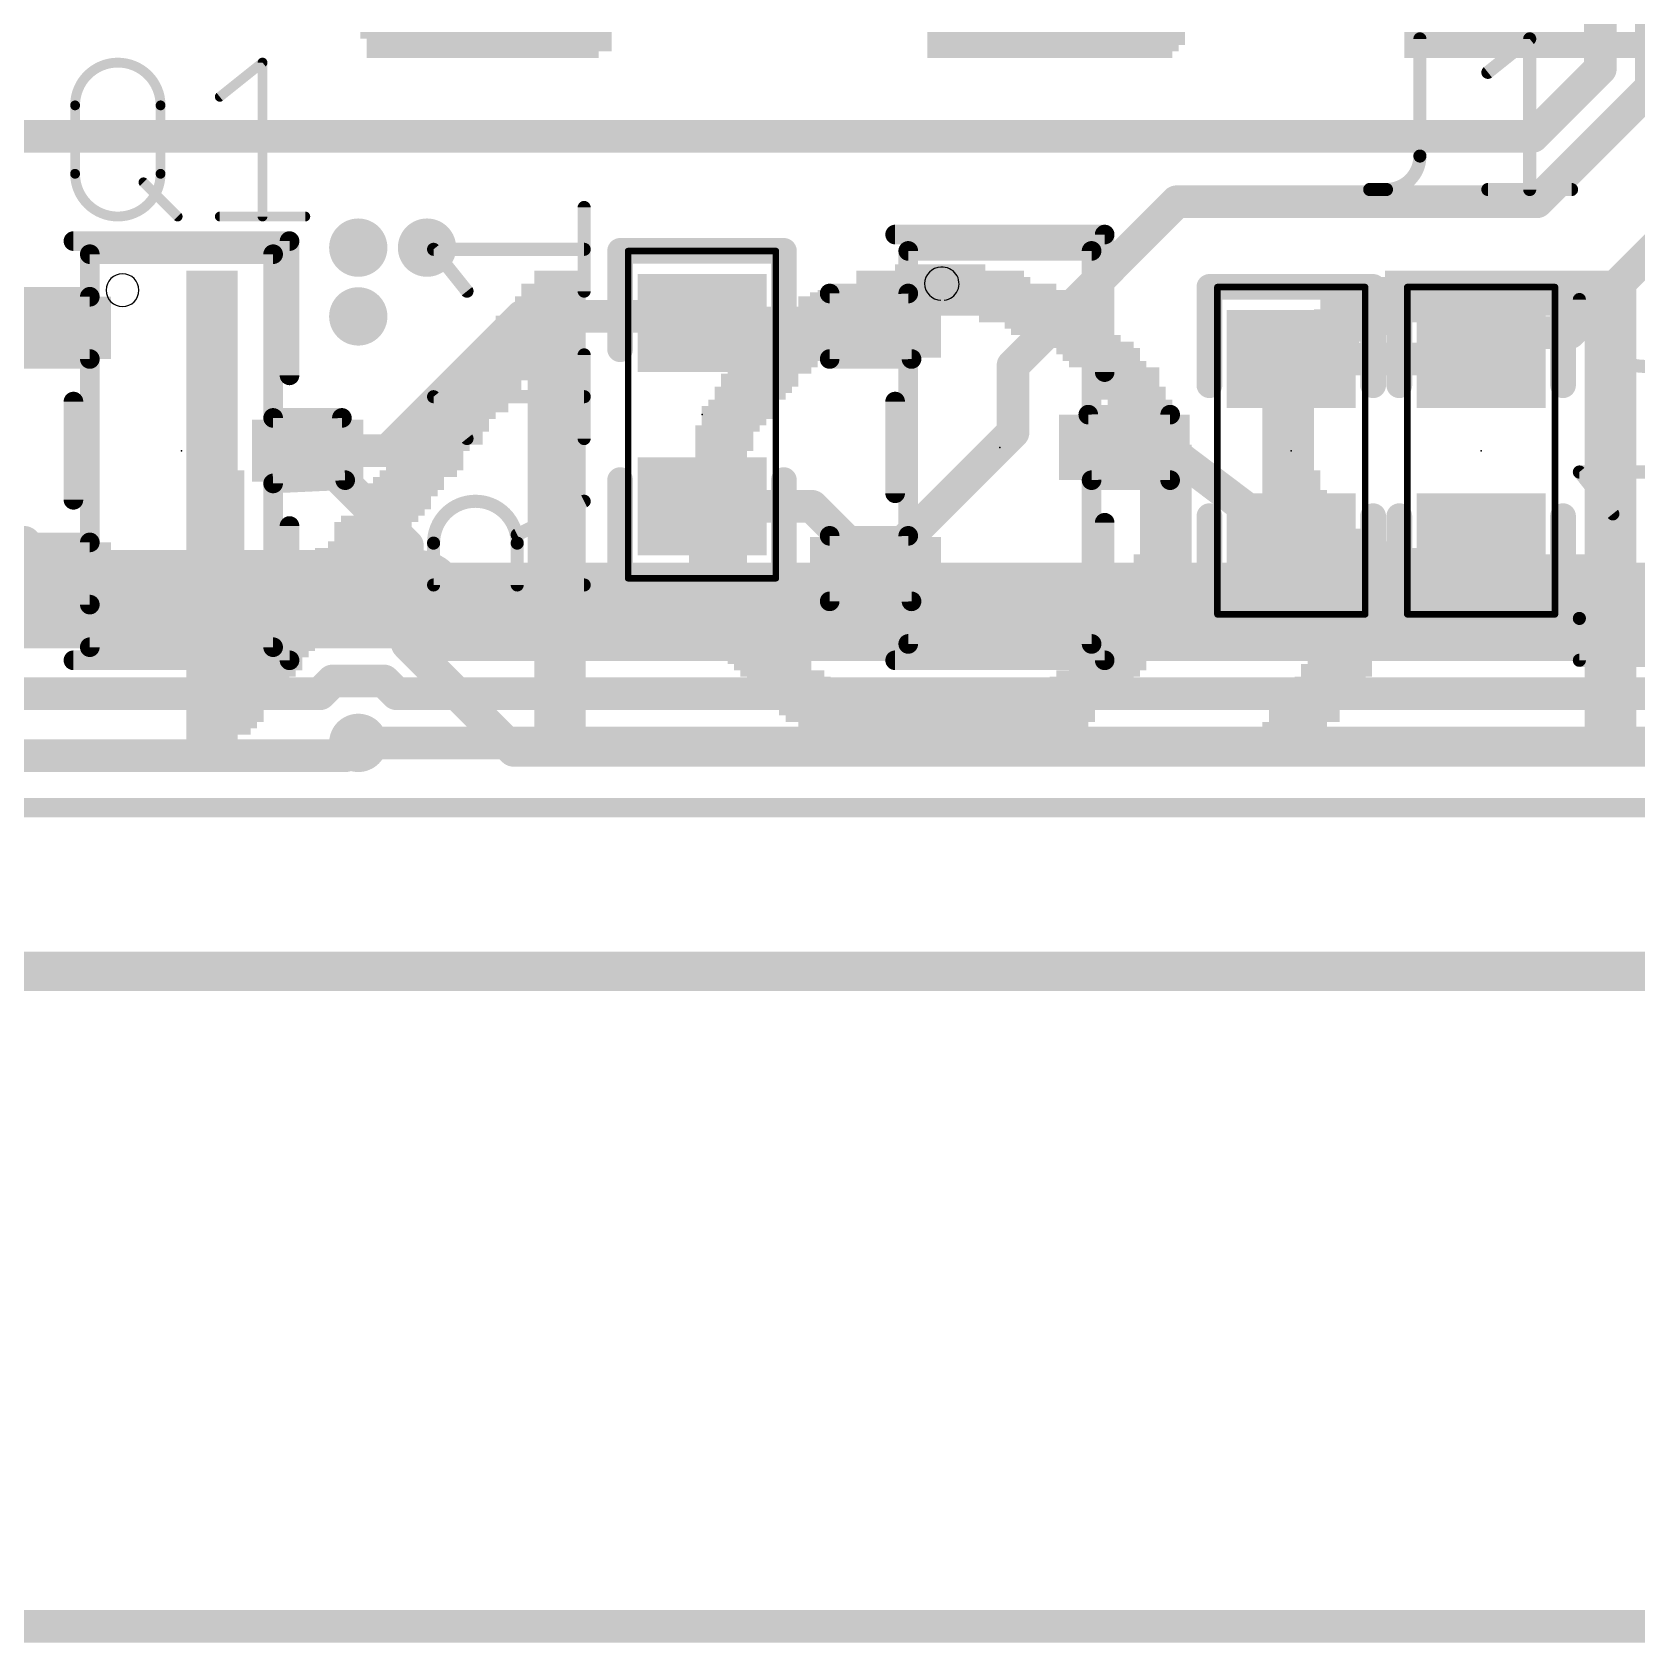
# Model space of a CAD drawing. Extents: x -5 to 103, y -6 to 58.
# Drawn here: x 36.84 to 49.29, y -6.48 to 6.01 of the extents above; entities that cross this region are included whole.
import ezdxf

# ---------------------------------------------------------------- set-up
doc = ezdxf.new("R2010")
doc.units = 0
for name, color, linetype in [('1', 12, 'CONTINUOUS'), ('16', 132, 'CONTINUOUS'), ('18', 110, 'CONTINUOUS'), ('20', 31, 'CONTINUOUS'), ('21', 40, 'CONTINUOUS'), ('22', 3, 'CONTINUOUS'), ('23', 53, 'CONTINUOUS'), ('25', 40, 'CONTINUOUS'), ('39', 12, 'CONTINUOUS'), ('51', 254, 'CONTINUOUS')]:
    doc.layers.add(name, color=color, linetype=linetype)

# ---------------------------------------------------------------- blocks, each defined once
blk = doc.blocks.new('RECT')
blk.add_solid([(-0.5, -0.5), (0.5, -0.5), (-0.5, 0.5), (0.5, 0.5)])
blk = doc.blocks.new('ROUNDV')
at = {"const_width": 0.5}
blk.add_lwpolyline([(0, -0.25, 1), (0, 0.25, 1), (0, -0.25)], format="xyb", dxfattribs=at)

msp = doc.modelspace()

# ---------------------------------------------------------------- linework, layer by layer
at = {"layer": '1', "const_width": 0.254}
for points in [[(49.403, 5.588), (49.403, 12.827)], [(49.0066, 5.7304), (49.0066, 11.9534)], [(48.4832, 5.207), (49.0066, 5.7304)], [(48.514, 4.699), (49.403, 5.588)], [(33.782, 5.207), (48.4832, 5.207)], [(50.038, 4.953), (48.768, 3.683)], [(44.45, 3.429), (45.72, 4.699)], [(45.72, 4.699), (48.514, 4.699)], [(39.5986, 2.7686), (40.64, 3.81)], [(40.64, 3.81), (41.9862, 3.81)], [(41.9862, 3.81), (42.037, 3.7592)], [(42.037, 3.7592), (43.368, 3.7592)], [(43.368, 3.7592), (43.3832, 3.744)], [(36.83, 3.5306), (37.0205, 3.7211)], [(48.1178, 3.683), (48.0822, 3.4798)], [(48.768, 3.683), (48.1178, 3.683)], [(35.8394, 3.5306), (36.83, 3.5306)], [(44.45, 2.9108), (44.45, 3.429)], [(46.609, 3.4798), (48.0822, 3.4798)], [(43.3832, 1.844), (44.45, 2.9108)], [(38.9763, 2.7686), (39.5986, 2.7686)], [(39.0144, 2.7686), (38.9763, 2.7686)], [(39.751, 2.032), (39.0144, 2.7686)], [(45.3136, 2.794), (45.6336, 2.794)], [(45.6336, 2.794), (46.609, 2.0574)], [(42.037, 2.3368), (42.8904, 2.3368)], [(42.8904, 2.3368), (43.3832, 1.844)], [(35.8394, 2.0574), (36.7792, 2.0574)], [(36.7792, 2.0574), (37.0205, 1.8161)], [(39.751, 1.27), (39.751, 2.032)], [(40.5765, 0.4445), (39.751, 1.27)], [(39.2708, 0.4032), (39.37, 0.5024)], [(9.779, 0.4032), (39.2708, 0.4032)], [(60.6361, 0.4445), (40.5765, 0.4445)], [(-5.08, -6.35), (102.87, -6.35)]]:
    msp.add_lwpolyline(points, dxfattribs=at)
at = {"layer": '1', "const_width": 0.127}
for points in [[(48.9431, 5.7304, 1), (49.0701, 5.7304)], [(49.0515, 5.6855, 1), (48.9617, 5.7753)], [(49.3395, 5.588, 1), (49.4665, 5.588)], [(48.4383, 5.2519, 1), (48.5281, 5.1621)], [(48.4832, 5.1435, 1), (48.4832, 5.2705)], [(45.72, 4.7625, 1), (45.72, 4.6355)], [(45.7649, 4.6541, 1), (45.6751, 4.7439)], [(48.4691, 4.7439, 1), (48.5589, 4.6541)], [(48.514, 4.6355, 1), (48.514, 4.7625)], [(40.64, 3.8735, 1), (40.64, 3.7465)], [(40.6849, 3.7651, 1), (40.5951, 3.8549)], [(42.0311, 3.8549, 1), (41.9413, 3.7651)], [(42.037, 3.8227, 1), (42.037, 3.6957)], [(41.9862, 3.7465, 1), (41.9862, 3.8735)], [(43.4129, 3.8041, 1), (43.3231, 3.7143)], [(43.368, 3.6957, 1), (43.368, 3.8227)], [(37.0654, 3.6762, 1), (36.9756, 3.766)], [(41.9921, 3.7143, 1), (42.0819, 3.8041)], [(43.3383, 3.6991, 1), (43.4281, 3.7889)], [(48.1178, 3.7465, 1), (48.1178, 3.6195)], [(48.1803, 3.672, 1), (48.0553, 3.694)], [(48.7231, 3.7279, 1), (48.8129, 3.6381)], [(48.768, 3.6195, 1), (48.768, 3.7465)], [(36.7851, 3.5755, 1), (36.8749, 3.4857)], [(36.83, 3.4671, 1), (36.83, 3.5941)], [(44.5135, 3.429, 1), (44.3865, 3.429)], [(44.4051, 3.4739, 1), (44.4949, 3.3841)], [(46.609, 3.5433, 1), (46.609, 3.4163)], [(48.0197, 3.4908, 1), (48.1447, 3.4688)], [(48.0822, 3.4163, 1), (48.0822, 3.5433)], [(44.4949, 2.8659, 1), (44.4051, 2.9557)], [(38.9763, 2.8321, 1), (38.9763, 2.7051)], [(38.9763, 2.8321, 1), (38.9763, 2.7051)], [(39.0593, 2.8135, 1), (38.9695, 2.7237)], [(39.0144, 2.7051, 1), (39.0144, 2.8321)], [(39.5537, 2.8135, 1), (39.6435, 2.7237)], [(39.5986, 2.7051, 1), (39.5986, 2.8321)], [(44.3865, 2.9108, 1), (44.5135, 2.9108)], [(45.3136, 2.8575, 1), (45.3136, 2.7305)], [(45.6719, 2.8447, 1), (45.5953, 2.7433)], [(45.6336, 2.7305, 1), (45.6336, 2.8575)], [(42.037, 2.4003, 1), (42.037, 2.2733)], [(42.9353, 2.3817, 1), (42.8455, 2.2919)], [(42.8904, 2.2733, 1), (42.8904, 2.4003)], [(36.8241, 2.1023, 1), (36.7343, 2.0125)], [(36.7792, 1.9939, 1), (36.7792, 2.1209)], [(39.8145, 2.032, 1), (39.6875, 2.032)], [(39.7061, 1.9871, 1), (39.7959, 2.0769)], [(46.5707, 2.0067, 1), (46.6473, 2.1081)], [(36.9756, 1.7712, 1), (37.0654, 1.861)], [(43.3383, 1.8889, 1), (43.4281, 1.7991)], [(43.3383, 1.7991, 1), (43.4281, 1.8889)], [(39.7959, 1.3149, 1), (39.7061, 1.2251)], [(39.6875, 1.27, 1), (39.8145, 1.27)], [(39.4149, 0.4575, 1), (39.3251, 0.5473)], [(39.2259, 0.4481, 1), (39.3157, 0.3583)], [(39.2708, 0.3397, 1), (39.2708, 0.4667)], [(40.5765, 0.508, 1), (40.5765, 0.381)], [(40.5316, 0.3996, 1), (40.6214, 0.4894)]]:
    msp.add_lwpolyline(points, format="xyb", dxfattribs=at)
at = {"layer": '16'}
for points, const_width in [([(39.8319, 1.6176), (34.2566, 1.6176)], 0.762), ([(39.9311, 1.5184), (39.8319, 1.6176)], 0.762), ([(63.4944, 1.5184), (39.9311, 1.5184)], 0.762), ([(34.671, 0.8834), (39.0719, 0.8834)], 0.254), ([(39.0719, 0.8834), (39.1711, 0.9826)], 0.254), ([(39.1711, 0.9826), (39.5689, 0.9826)], 0.254), ([(39.5689, 0.9826), (39.6681, 0.8834)], 0.254), ([(39.6681, 0.8834), (65.6149, 0.8834)], 0.254), ([(65.913, 0.5024), (39.37, 0.5024)], 0.254), ([(-1.27, -1.27), (100.33, -1.27)], 0.3048)]:
    msp.add_lwpolyline(points, dxfattribs=dict(at, const_width=const_width))
for points, const_width in [([(39.9666, 1.7523, 1), (39.6972, 1.4829)], 0.381), ([(39.8319, 1.4271, 1), (39.8319, 1.8081)], 0.381), ([(39.9311, 1.7089, 1), (39.9311, 1.3279)], 0.381), ([(39.7964, 1.3837, 1), (40.0658, 1.6531)], 0.381), ([(39.0719, 0.8199, 1), (39.0719, 0.9469)], 0.127), ([(39.1711, 1.0461, 1), (39.1711, 0.9191)], 0.127), ([(39.216, 0.9377, 1), (39.1262, 1.0275)], 0.127), ([(39.6138, 1.0275, 1), (39.524, 0.9377)], 0.127), ([(39.5689, 0.9191, 1), (39.5689, 1.0461)], 0.127), ([(39.6681, 0.9469, 1), (39.6681, 0.8199)], 0.127), ([(39.027, 0.9283, 1), (39.1168, 0.8385)], 0.127), ([(39.6232, 0.8385, 1), (39.713, 0.9283)], 0.127), ([(39.37, 0.5659, 1), (39.37, 0.4389)], 0.127)]:
    msp.add_lwpolyline(points, format="xyb", dxfattribs=dict(at, const_width=const_width))
at = {"layer": '20', "const_width": 0.1524}
msp.add_lwpolyline([(5, 0), (95, 0)], dxfattribs=at)
at = {"layer": '21'}
for points, const_width in [([(45.1612, 4.445), (43.5356, 4.445)], 0.1524), ([(45.1612, 3.3782), (45.1612, 4.445)], 0.1524), ([(38.8366, 4.3942), (37.1602, 4.3942)], 0.1524), ([(38.8366, 3.3528), (38.8366, 4.3942)], 0.1524), ([(41.402, 3.556), (41.402, 4.318)], 0.2), ([(41.402, 4.318), (42.672, 4.318)], 0.2), ([(42.672, 4.318), (42.672, 3.556)], 0.2), ([(45.974, 3.2766), (45.974, 4.0386)], 0.2), ([(45.974, 4.0386), (47.244, 4.0386)], 0.2), ([(47.244, 4.0386), (47.244, 3.2766)], 0.2), ([(47.4472, 3.2766), (47.4472, 4.0386)], 0.2), ([(47.4472, 4.0386), (48.7172, 4.0386)], 0.2), ([(48.7172, 4.0386), (48.7172, 3.2766)], 0.2), ([(37.1602, 3.1496), (37.1602, 2.3876)], 0.1524), ([(43.5356, 3.1496), (43.5356, 2.4384)], 0.1524), ([(41.402, 2.54), (41.402, 1.778)], 0.2), ([(42.672, 1.778), (42.672, 2.54)], 0.2), ([(38.8366, 1.143), (38.8366, 2.1844)], 0.1524), ([(45.1612, 1.143), (45.1612, 2.2098)], 0.1524), ([(45.974, 2.2606), (45.974, 1.4986)], 0.2), ([(47.244, 1.4986), (47.244, 2.2606)], 0.2), ([(47.4472, 2.2606), (47.4472, 1.4986)], 0.2), ([(48.7172, 1.4986), (48.7172, 2.2606)], 0.2), ([(41.402, 1.778), (42.672, 1.778)], 0.2), ([(45.974, 1.4986), (47.244, 1.4986)], 0.2), ([(47.4472, 1.4986), (48.7172, 1.4986)], 0.2), ([(37.1602, 1.143), (38.8366, 1.143)], 0.1524), ([(43.5356, 1.143), (45.1612, 1.143)], 0.1524)]:
    msp.add_lwpolyline(points, dxfattribs=dict(at, const_width=const_width))
for points, const_width in [([(43.5356, 4.4831, 1), (43.5356, 4.4069)], 0.0762), ([(45.1993, 4.445, 1), (45.1231, 4.445)], 0.0762), ([(45.1612, 4.4069, 1), (45.1612, 4.4831)], 0.0762), ([(37.1602, 4.4323, 1), (37.1602, 4.3561)], 0.0762), ([(38.8747, 4.3942, 1), (38.7985, 4.3942)], 0.0762), ([(38.8366, 4.3561, 1), (38.8366, 4.4323)], 0.0762), ([(41.452, 4.318, 1), (41.352, 4.318)], 0.1), ([(41.402, 4.368, 1), (41.402, 4.268)], 0.1), ([(42.722, 4.318, 1), (42.622, 4.318)], 0.1), ([(42.672, 4.268, 1), (42.672, 4.368)], 0.1), ([(46.024, 4.0386, 1), (45.924, 4.0386)], 0.1), ([(45.974, 4.0886, 1), (45.974, 3.9886)], 0.1), ([(47.294, 4.0386, 1), (47.194, 4.0386)], 0.1), ([(47.244, 3.9886, 1), (47.244, 4.0886)], 0.1), ([(47.4972, 4.0386, 1), (47.3972, 4.0386)], 0.1), ([(47.4472, 4.0886, 1), (47.4472, 3.9886)], 0.1), ([(48.7672, 4.0386, 1), (48.6672, 4.0386)], 0.1), ([(48.7172, 3.9886, 1), (48.7172, 4.0886)], 0.1), ([(41.352, 3.556, 1), (41.452, 3.556)], 0.1), ([(42.622, 3.556, 1), (42.722, 3.556)], 0.1), ([(38.7985, 3.3528, 1), (38.8747, 3.3528)], 0.0762), ([(45.1231, 3.3782, 1), (45.1993, 3.3782)], 0.0762), ([(45.924, 3.2766, 1), (46.024, 3.2766)], 0.1), ([(47.194, 3.2766, 1), (47.294, 3.2766)], 0.1), ([(47.3972, 3.2766, 1), (47.4972, 3.2766)], 0.1), ([(48.6672, 3.2766, 1), (48.7672, 3.2766)], 0.1), ([(37.1983, 3.1496, 1), (37.1221, 3.1496)], 0.0762), ([(43.5737, 3.1496, 1), (43.4975, 3.1496)], 0.0762), ([(41.452, 2.54, 1), (41.352, 2.54)], 0.1), ([(42.722, 2.54, 1), (42.622, 2.54)], 0.1), ([(37.1221, 2.3876, 1), (37.1983, 2.3876)], 0.0762), ([(43.4975, 2.4384, 1), (43.5737, 2.4384)], 0.0762), ([(38.8747, 2.1844, 1), (38.7985, 2.1844)], 0.0762), ([(45.1993, 2.2098, 1), (45.1231, 2.2098)], 0.0762), ([(46.024, 2.2606, 1), (45.924, 2.2606)], 0.1), ([(47.294, 2.2606, 1), (47.194, 2.2606)], 0.1), ([(47.4972, 2.2606, 1), (47.3972, 2.2606)], 0.1), ([(48.7672, 2.2606, 1), (48.6672, 2.2606)], 0.1), ([(41.402, 1.828, 1), (41.402, 1.728)], 0.1), ([(42.672, 1.728, 1), (42.672, 1.828)], 0.1), ([(41.352, 1.778, 1), (41.452, 1.778)], 0.1), ([(42.622, 1.778, 1), (42.722, 1.778)], 0.1), ([(45.974, 1.5486, 1), (45.974, 1.4486)], 0.1), ([(45.924, 1.4986, 1), (46.024, 1.4986)], 0.1), ([(47.194, 1.4986, 1), (47.294, 1.4986)], 0.1), ([(47.244, 1.4486, 1), (47.244, 1.5486)], 0.1), ([(47.4472, 1.5486, 1), (47.4472, 1.4486)], 0.1), ([(47.3972, 1.4986, 1), (47.4972, 1.4986)], 0.1), ([(48.6672, 1.4986, 1), (48.7672, 1.4986)], 0.1), ([(48.7172, 1.4486, 1), (48.7172, 1.5486)], 0.1), ([(37.1602, 1.1811, 1), (37.1602, 1.1049)], 0.0762), ([(38.7985, 1.143, 1), (38.8747, 1.143)], 0.0762), ([(38.8366, 1.1049, 1), (38.8366, 1.1811)], 0.0762), ([(43.5356, 1.1811, 1), (43.5356, 1.1049)], 0.0762), ([(45.1231, 1.143, 1), (45.1993, 1.143)], 0.0762), ([(45.1612, 1.1049, 1), (45.1612, 1.1811)], 0.0762)]:
    msp.add_lwpolyline(points, format="xyb", dxfattribs=dict(at, const_width=const_width))
at = {"layer": '23'}
for p in [(42.037, 3.048), (37.9984, 2.7686), (44.3484, 2.794), (46.609, 2.7686), (48.0822, 2.7686)]:
    msp.add_point(p, dxfattribs=at)
at = {"layer": '25'}
for points, const_width in [([(47.6071, 5.9626), (47.6071, 5.0538)], 0.1016), ([(48.1344, 5.703), (48.4589, 5.9626)], 0.1016), ([(48.4589, 5.9626), (48.4589, 4.7942)], 0.1016), ([(38.2956, 5.5132), (38.6272, 5.7785)], 0.0762), ([(38.6272, 5.7785), (38.6272, 4.5847)], 0.0762), ([(37.1729, 4.9163), (37.1729, 5.4469)], 0.0762), ([(37.8361, 5.4469), (37.8361, 4.9163)], 0.0762), ([(37.7035, 4.85), (37.9688, 4.5847)], 0.0762), ([(47.3474, 4.7942), (47.2176, 4.7942)], 0.1016), ([(48.1344, 4.7942), (48.7835, 4.7942)], 0.1016), ([(38.2956, 4.5847), (38.9589, 4.5847)], 0.0762), ([(41.1226, 4.0058), (41.1226, 4.6549)], 0.1016), ([(40.2138, 4.0058), (39.9542, 4.3304)], 0.1016), ([(39.9542, 4.3304), (41.1226, 4.3304)], 0.1016), ([(41.1226, 2.8628), (41.1226, 3.5119)], 0.1016), ([(40.2138, 2.8628), (39.9542, 3.1874)], 0.1016), ([(39.9542, 3.1874), (41.1226, 3.1874)], 0.1016), ([(49.1038, 2.2786), (48.8442, 2.6032)], 0.1016), ([(48.8442, 2.6032), (50.0126, 2.6032)], 0.1016), ([(41.1226, 2.3763), (40.6033, 2.1167)], 0.1016), ([(39.9542, 1.7272), (39.9542, 2.0518)], 0.1016), ([(40.6033, 2.0518), (40.6033, 1.7272)], 0.1016), ([(41.1226, 1.7272), (39.9542, 1.7272)], 0.1016), ([(48.8442, 1.143), (48.8442, 1.4676)], 0.1016), ([(50.0126, 1.143), (48.8442, 1.143)], 0.1016)]:
    msp.add_lwpolyline(points, dxfattribs=dict(at, const_width=const_width))
for points, const_width in [([(47.6324, 5.9626, 1), (47.5817, 5.9626)], 0.0508), ([(48.4843, 5.9626, 1), (48.4335, 5.9626)], 0.0508), ([(48.4748, 5.9428, 1), (48.4431, 5.9824)], 0.0508), ([(37.8361, 5.4469, 1), (37.1729, 5.4469)], 0.0762), ([(38.6463, 5.7785, 1), (38.6082, 5.7785)], 0.0381), ([(38.6391, 5.7636, 1), (38.6153, 5.7934)], 0.0381), ([(48.1185, 5.7228, 1), (48.1503, 5.6831)], 0.0508), ([(38.2837, 5.5281, 1), (38.3075, 5.4983)], 0.0381), ([(37.1919, 5.4469, 1), (37.1538, 5.4469)], 0.0381), ([(37.1538, 5.4469, 1), (37.1919, 5.4469)], 0.0381), ([(37.8552, 5.4469, 1), (37.8171, 5.4469)], 0.0381), ([(37.8171, 5.4469, 1), (37.8552, 5.4469)], 0.0381), ([(47.3474, 4.7942, 0.4142), (47.6071, 5.0538)], 0.1016), ([(47.6324, 5.0538, 1), (47.5817, 5.0538)], 0.0508), ([(47.5817, 5.0538, 1), (47.6324, 5.0538)], 0.0508), ([(37.1919, 4.9163, 1), (37.1538, 4.9163)], 0.0381), ([(37.1538, 4.9163, 1), (37.1919, 4.9163)], 0.0381), ([(37.1729, 4.9163, 1), (37.8361, 4.9163)], 0.0762), ([(37.7169, 4.8635, 1), (37.69, 4.8365)], 0.0381), ([(37.8552, 4.9163, 1), (37.8171, 4.9163)], 0.0381), ([(37.8171, 4.9163, 1), (37.8552, 4.9163)], 0.0381), ([(47.2176, 4.8196, 1), (47.2176, 4.7688)], 0.0508), ([(47.3474, 4.8196, 1), (47.3474, 4.7688)], 0.0508), ([(47.3474, 4.7688, 1), (47.3474, 4.8196)], 0.0508), ([(48.1344, 4.8196, 1), (48.1344, 4.7688)], 0.0508), ([(48.4335, 4.7942, 1), (48.4843, 4.7942)], 0.0508), ([(48.7835, 4.7688, 1), (48.7835, 4.8196)], 0.0508), ([(38.2956, 4.6038, 1), (38.2956, 4.5657)], 0.0381), ([(38.9589, 4.5657, 1), (38.9589, 4.6038)], 0.0381), ([(41.148, 4.6549, 1), (41.0972, 4.6549)], 0.0508), ([(37.9553, 4.5712, 1), (37.9822, 4.5982)], 0.0381), ([(38.6082, 4.5847, 1), (38.6463, 4.5847)], 0.0381), ([(39.974, 4.3463, 1), (39.9344, 4.3145)], 0.0508), ([(39.9542, 4.3558, 1), (39.9542, 4.305)], 0.0508), ([(41.1226, 4.305, 1), (41.1226, 4.3558)], 0.0508), ([(40.194, 3.99, 1), (40.2337, 4.0217)], 0.0508), ([(41.0972, 4.0058, 1), (41.148, 4.0058)], 0.0508), ([(48.8442, 3.9409, 0.4142), (49.3635, 3.4216)], 0.1016), ([(48.8696, 3.9409, 1), (48.8188, 3.9409)], 0.0508), ([(41.148, 3.5119, 1), (41.0972, 3.5119)], 0.0508), ([(39.974, 3.2033, 1), (39.9344, 3.1715)], 0.0508), ([(39.9542, 3.2128, 1), (39.9542, 3.162)], 0.0508), ([(41.1226, 3.162, 1), (41.1226, 3.2128)], 0.0508), ([(40.194, 2.847, 1), (40.2337, 2.8787)], 0.0508), ([(41.0972, 2.8628, 1), (41.148, 2.8628)], 0.0508), ([(48.864, 2.6191, 1), (48.8244, 2.5873)], 0.0508), ([(48.8442, 2.6286, 1), (48.8442, 2.5778)], 0.0508), ([(40.6033, 2.0518, 1), (39.9542, 2.0518)], 0.1016), ([(41.134, 2.3536, 1), (41.1112, 2.399)], 0.0508), ([(49.084, 2.2628, 1), (49.1237, 2.2945)], 0.0508), ([(40.592, 2.1394, 1), (40.6147, 2.0939)], 0.0508), ([(39.9796, 2.0518, 1), (39.9288, 2.0518)], 0.0508), ([(39.9288, 2.0518, 1), (39.9796, 2.0518)], 0.0508), ([(40.6287, 2.0518, 1), (40.5779, 2.0518)], 0.0508), ([(40.5779, 2.0518, 1), (40.6287, 2.0518)], 0.0508), ([(39.9542, 1.7526, 1), (39.9542, 1.7018)], 0.0508), ([(39.9288, 1.7272, 1), (39.9796, 1.7272)], 0.0508), ([(40.5779, 1.7272, 1), (40.6287, 1.7272)], 0.0508), ([(41.1226, 1.7018, 1), (41.1226, 1.7526)], 0.0508), ([(49.4933, 1.4676, 1), (48.8442, 1.4676)], 0.1016), ([(48.8696, 1.4676, 1), (48.8188, 1.4676)], 0.0508), ([(48.8188, 1.4676, 1), (48.8696, 1.4676)], 0.0508), ([(48.8442, 1.1684, 1), (48.8442, 1.1176)], 0.0508), ([(48.8188, 1.143, 1), (48.8696, 1.143)], 0.0508)]:
    msp.add_lwpolyline(points, format="xyb", dxfattribs=dict(at, const_width=const_width))
at = {"layer": '39', "const_width": 0.0508}
for points in [[(41.464, 1.779), (41.464, 4.317)], [(41.464, 4.317), (42.61, 4.317)], [(42.61, 4.317), (42.61, 1.779)], [(46.036, 1.4996), (46.036, 4.0376)], [(46.036, 4.0376), (47.182, 4.0376)], [(47.182, 4.0376), (47.182, 1.4996)], [(47.5092, 1.4996), (47.5092, 4.0376)], [(47.5092, 4.0376), (48.6552, 4.0376)], [(48.6552, 4.0376), (48.6552, 1.4996)], [(42.61, 1.779), (41.464, 1.779)], [(47.182, 1.4996), (46.036, 1.4996)], [(48.6552, 1.4996), (47.5092, 1.4996)]]:
    msp.add_lwpolyline(points, dxfattribs=at)
at = {"layer": '39', "const_width": 0.0254}
for points in [[(41.4767, 4.317, 1), (41.4513, 4.317)], [(41.464, 4.3297, 1), (41.464, 4.3043)], [(42.6227, 4.317, 1), (42.5973, 4.317)], [(42.61, 4.3043, 1), (42.61, 4.3297)], [(46.0487, 4.0376, 1), (46.0233, 4.0376)], [(46.036, 4.0503, 1), (46.036, 4.0249)], [(47.1947, 4.0376, 1), (47.1693, 4.0376)], [(47.182, 4.0249, 1), (47.182, 4.0503)], [(47.5219, 4.0376, 1), (47.4965, 4.0376)], [(47.5092, 4.0503, 1), (47.5092, 4.0249)], [(48.6679, 4.0376, 1), (48.6425, 4.0376)], [(48.6552, 4.0249, 1), (48.6552, 4.0503)], [(41.464, 1.7917, 1), (41.464, 1.7663)], [(41.4513, 1.779, 1), (41.4767, 1.779)], [(42.5973, 1.779, 1), (42.6227, 1.779)], [(42.61, 1.7663, 1), (42.61, 1.7917)], [(46.036, 1.5123, 1), (46.036, 1.4869)], [(46.0233, 1.4996, 1), (46.0487, 1.4996)], [(47.1693, 1.4996, 1), (47.1947, 1.4996)], [(47.182, 1.4869, 1), (47.182, 1.5123)], [(47.5092, 1.5123, 1), (47.5092, 1.4869)], [(47.4965, 1.4996, 1), (47.5219, 1.4996)], [(48.6425, 1.4996, 1), (48.6679, 1.4996)], [(48.6552, 1.4869, 1), (48.6552, 1.5123)]]:
    msp.add_lwpolyline(points, format="xyb", dxfattribs=at)
at = {"layer": '51', "const_width": 0.1524}
for points in [[(43.6372, 4.318), (43.6372, 1.27)], [(45.0596, 4.318), (43.6372, 4.318)], [(45.0596, 1.27), (45.0596, 4.318)], [(37.2872, 4.2926), (37.2872, 1.2446)], [(38.7096, 4.2926), (37.2872, 4.2926)], [(38.7096, 1.2446), (38.7096, 4.2926)], [(37.2872, 3.9624), (36.7284, 3.9624)], [(37.2872, 3.4798), (37.2872, 3.9624)], [(43.6372, 3.9878), (43.0276, 3.9878)], [(43.0276, 3.9878), (43.0276, 3.4798)], [(43.6626, 3.4798), (43.6372, 3.9878)], [(36.7538, 3.4798), (37.2872, 3.4798)], [(43.0276, 3.4798), (43.6626, 3.4798)], [(45.0342, 3.048), (45.0596, 2.54)], [(45.6692, 3.048), (45.0342, 3.048)], [(45.6692, 2.54), (45.6692, 3.048)], [(38.7096, 3.0226), (38.7096, 2.5146)], [(39.243, 3.0226), (38.7096, 3.0226)], [(39.2684, 2.54), (39.243, 3.0226)], [(38.7096, 2.5146), (39.2684, 2.54)], [(45.0596, 2.54), (45.6692, 2.54)], [(37.2872, 2.0574), (36.7284, 2.0574)], [(37.2872, 1.5748), (37.2872, 2.0574)], [(43.6372, 2.1082), (43.0276, 2.1082)], [(43.0276, 2.1082), (43.0276, 1.6002)], [(43.6626, 1.6002), (43.6372, 2.1082)], [(36.7538, 1.5748), (37.2872, 1.5748)], [(43.0276, 1.6002), (43.6626, 1.6002)], [(37.2872, 1.2446), (38.7096, 1.2446)], [(43.6372, 1.27), (45.0596, 1.27)]]:
    msp.add_lwpolyline(points, dxfattribs=at)
at = {"layer": '51', "const_width": 0.0762}
for points in [[(43.6753, 4.318, 1), (43.5991, 4.318)], [(43.6372, 4.3561, 1), (43.6372, 4.2799)], [(45.0977, 4.318, 1), (45.0215, 4.318)], [(45.0596, 4.2799, 1), (45.0596, 4.3561)], [(37.3253, 4.2926, 1), (37.2491, 4.2926)], [(37.2872, 4.3307, 1), (37.2872, 4.2545)], [(38.7477, 4.2926, 1), (38.6715, 4.2926)], [(38.7096, 4.2545, 1), (38.7096, 4.3307)], [(37.3253, 3.9624, 1), (37.2491, 3.9624)], [(37.2872, 3.9243, 1), (37.2872, 4.0005)], [(43.0276, 4.0259, 1), (43.0276, 3.9497)], [(43.0657, 3.9878, 1), (42.9895, 3.9878)], [(43.6753, 3.9897, 1), (43.5991, 3.9859)], [(43.6372, 3.9497, 1), (43.6372, 4.0259)], [(37.2491, 3.4798, 1), (37.3253, 3.4798)], [(37.2872, 3.4417, 1), (37.2872, 3.5179)], [(43.0276, 3.5179, 1), (43.0276, 3.4417)], [(42.9895, 3.4798, 1), (43.0657, 3.4798)], [(43.6245, 3.4779, 1), (43.7007, 3.4817)], [(43.6626, 3.4417, 1), (43.6626, 3.5179)], [(45.0723, 3.0499, 1), (44.9961, 3.0461)], [(45.0342, 3.0861, 1), (45.0342, 3.0099)], [(45.7073, 3.048, 1), (45.6311, 3.048)], [(45.6692, 3.0099, 1), (45.6692, 3.0861)], [(38.7477, 3.0226, 1), (38.6715, 3.0226)], [(38.7096, 3.0607, 1), (38.7096, 2.9845)], [(39.281, 3.0246, 1), (39.205, 3.0206)], [(39.243, 2.9845, 1), (39.243, 3.0607)], [(38.7079, 2.5527, 1), (38.7113, 2.4765)], [(38.6715, 2.5146, 1), (38.7477, 2.5146)], [(39.2304, 2.538, 1), (39.3064, 2.542)], [(39.2701, 2.5019, 1), (39.2667, 2.5781)], [(45.0596, 2.5781, 1), (45.0596, 2.5019)], [(45.0215, 2.5381, 1), (45.0977, 2.5419)], [(45.6311, 2.54, 1), (45.7073, 2.54)], [(45.6692, 2.5019, 1), (45.6692, 2.5781)], [(37.3253, 2.0574, 1), (37.2491, 2.0574)], [(37.2872, 2.0193, 1), (37.2872, 2.0955)], [(43.0276, 2.1463, 1), (43.0276, 2.0701)], [(43.0657, 2.1082, 1), (42.9895, 2.1082)], [(43.6753, 2.1101, 1), (43.5991, 2.1063)], [(43.6372, 2.0701, 1), (43.6372, 2.1463)], [(37.2872, 1.5367, 1), (37.2872, 1.6129)], [(43.0276, 1.6383, 1), (43.0276, 1.5621)], [(42.9895, 1.6002, 1), (43.0657, 1.6002)], [(43.6245, 1.5983, 1), (43.7007, 1.6021)], [(43.6626, 1.5621, 1), (43.6626, 1.6383)], [(37.2491, 1.5748, 1), (37.3253, 1.5748)], [(37.2872, 1.2827, 1), (37.2872, 1.2065)], [(37.2491, 1.2446, 1), (37.3253, 1.2446)], [(38.6715, 1.2446, 1), (38.7477, 1.2446)], [(38.7096, 1.2065, 1), (38.7096, 1.2827)], [(43.6372, 1.3081, 1), (43.6372, 1.2319)], [(43.5991, 1.27, 1), (43.6753, 1.27)], [(45.0215, 1.27, 1), (45.0977, 1.27)], [(45.0596, 1.2319, 1), (45.0596, 1.3081)]]:
    msp.add_lwpolyline(points, format="xyb", dxfattribs=at)
at = {"layer": '51'}
for centre, radius, start, end in [((37.5412, 4.0132), 0.127, 90, 270), ((37.5412, 4.0132), 0.127, 270, 90), ((43.8912, 4.064), 0.127, 90, 270), ((43.9039, 4.064), 0.1276, 275.7106, 95.7106)]:
    msp.add_arc(centre, radius, start, end, dxfattribs=at)

# ---------------------------------------------------------------- block references
at = {"layer": '1'}
for p, xscale, yscale, rotation in [((42.037, 3.7592), 0.762, 1.0008, 90), ((43.3832, 3.744), 0.508, 1.016, 270), ((37.0205, 3.7211), 0.4826, 0.8636, 270), ((46.609, 3.4798), 0.762, 1.0008, 90), ((48.0822, 3.4798), 0.762, 1.0008, 90), ((38.9763, 2.7686), 0.4826, 0.8636, 270), ((45.3136, 2.794), 0.508, 1.016, 270), ((42.037, 2.3368), 0.762, 1.0008, 90), ((46.609, 2.0574), 0.762, 1.0008, 90), ((48.0822, 2.0574), 0.762, 1.0008, 90), ((37.0205, 1.8161), 0.4826, 0.8636, 270), ((43.3832, 1.844), 0.508, 1.016, 270)]:
    msp.add_blockref('RECT', p, dxfattribs=dict(at, xscale=xscale, yscale=yscale, rotation=rotation))
at = {"layer": '18', "xscale": 0.4524, "yscale": 0.4524}
for p in [(39.37, 4.3434), (39.37, 4.3434), (39.9034, 4.3434), (39.9034, 4.3434), (39.37, 3.81), (39.37, 3.81), (39.37, 0.5024), (39.37, 0.5024)]:
    msp.add_blockref('ROUNDV', p, dxfattribs=at)
at = {"layer": '22', "yscale": 0.05}
for p, xscale in [((40.36, 5.99), 1.95), ((44.785, 5.99), 2), ((48.385, 5.99), 1.8), ((40.385, 5.94), 1.9), ((40.385, 5.89), 1.9), ((44.785, 5.94), 2), ((44.76, 5.89), 1.95), ((48.385, 5.94), 1.8), ((48.385, 5.89), 1.8), ((40.335, 5.84), 1.8), ((44.735, 5.84), 1.9), ((48.385, 5.84), 1.8), ((38.235, 4.14), 0.4), ((40.935, 4.14), 0.4), ((43.885, 4.14), 1.3), ((43.885, 4.19), 0.7), ((48.31, 4.14), 1.95), ((38.235, 4.09), 0.4), ((38.235, 4.04), 0.4), ((38.235, 3.99), 0.4), ((40.885, 4.04), 0.5), ((40.885, 3.99), 0.5), ((40.935, 4.09), 0.4), ((43.91, 3.99), 1.95), ((43.91, 4.04), 1.75), ((43.91, 4.09), 1.35), ((48.135, 3.99), 2.3), ((48.185, 4.04), 2.2), ((48.285, 4.09), 2), ((38.235, 3.94), 0.4), ((38.235, 3.89), 0.4), ((40.86, 3.94), 0.55), ((40.86, 3.89), 0.55), ((43.885, 3.94), 2.2), ((43.885, 3.89), 2.2), ((48.06, 3.94), 2.45), ((48.06, 3.89), 2.45), ((38.235, 3.84), 0.4), ((38.235, 3.79), 0.4), ((38.235, 3.74), 0.4), ((40.785, 3.79), 0.7), ((40.785, 3.74), 0.7), ((40.835, 3.84), 0.6), ((42.96, 3.74), 0.85), ((43.86, 3.84), 2.45), ((44.81, 3.74), 0.85), ((47.26, 3.79), 1.25), ((47.06, 3.74), 0.85), ((48.035, 3.84), 2.5), ((49.085, 3.79), 0.4), ((49.085, 3.74), 0.4), ((38.235, 3.69), 0.4), ((38.235, 3.64), 0.4), ((40.76, 3.69), 0.75), ((40.76, 3.64), 0.75), ((42.81, 3.64), 0.75), ((42.91, 3.69), 0.75), ((44.835, 3.69), 0.8), ((44.935, 3.64), 0.7), ((46.91, 3.64), 0.65), ((47.01, 3.69), 0.75), ((49.085, 3.69), 0.4), ((49.085, 3.64), 0.4), ((38.235, 3.59), 0.4), ((38.235, 3.54), 0.4), ((38.235, 3.49), 0.4), ((40.685, 3.49), 0.9), ((40.71, 3.54), 0.85), ((40.735, 3.59), 0.8), ((42.685, 3.54), 0.7), ((42.66, 3.49), 0.65), ((42.76, 3.59), 0.75), ((45.035, 3.59), 0.7), ((45.11, 3.54), 0.65), ((45.135, 3.49), 0.6), ((46.81, 3.59), 0.65), ((46.76, 3.54), 0.55), ((46.76, 3.49), 0.55), ((49.085, 3.59), 0.4), ((49.085, 3.54), 0.4), ((49.085, 3.49), 0.4), ((38.235, 3.44), 0.4), ((38.235, 3.39), 0.4), ((40.66, 3.44), 0.95), ((40.66, 3.39), 0.95), ((42.585, 3.44), 0.7), ((42.56, 3.39), 0.65), ((45.185, 3.44), 0.6), ((45.285, 3.39), 0.6), ((46.71, 3.44), 0.55), ((46.685, 3.39), 0.5), ((49.085, 3.44), 0.4), ((49.085, 3.39), 0.4), ((38.235, 3.34), 0.4), ((38.235, 3.29), 0.4), ((38.235, 3.24), 0.4), ((40.335, 3.24), 0.6), ((40.36, 3.29), 0.55), ((40.91, 3.29), 0.45), ((40.91, 3.24), 0.45), ((42.435, 3.24), 0.6), ((42.485, 3.34), 0.6), ((42.485, 3.29), 0.6), ((45.31, 3.34), 0.55), ((45.31, 3.29), 0.55), ((45.36, 3.24), 0.55), ((46.635, 3.34), 0.5), ((46.635, 3.29), 0.5), ((46.61, 3.24), 0.45), ((49.085, 3.34), 0.4), ((49.085, 3.29), 0.4), ((49.085, 3.24), 0.4), ((38.235, 3.19), 0.4), ((38.235, 3.14), 0.4), ((40.285, 3.19), 0.6), ((40.26, 3.14), 0.55), ((40.91, 3.19), 0.45), ((40.91, 3.14), 0.45), ((42.36, 3.14), 0.55), ((42.41, 3.19), 0.55), ((45.385, 3.19), 0.5), ((45.435, 3.14), 0.5), ((46.61, 3.19), 0.45), ((46.585, 3.14), 0.4), ((49.085, 3.19), 0.4), ((49.085, 3.14), 0.4), ((38.235, 3.09), 0.4), ((38.235, 3.04), 0.4), ((38.235, 2.99), 0.4), ((40.11, 2.99), 0.55), ((40.16, 3.04), 0.55), ((40.235, 3.09), 0.6), ((40.91, 3.09), 0.45), ((40.91, 3.04), 0.45), ((40.91, 2.99), 0.45), ((42.31, 3.09), 0.55), ((42.31, 3.04), 0.55), ((42.285, 2.99), 0.5), ((45.435, 3.09), 0.5), ((45.46, 3.04), 0.45), ((45.535, 2.99), 0.5), ((46.585, 3.09), 0.4), ((46.585, 3.04), 0.4), ((46.585, 2.99), 0.4), ((49.085, 3.09), 0.4), ((49.085, 3.04), 0.4), ((49.085, 2.99), 0.4), ((38.235, 2.94), 0.4), ((38.235, 2.89), 0.4), ((40.085, 2.94), 0.6), ((40.06, 2.89), 0.55), ((40.91, 2.94), 0.45), ((40.91, 2.89), 0.45), ((42.235, 2.94), 0.5), ((42.21, 2.89), 0.45), ((45.535, 2.94), 0.5), ((45.535, 2.89), 0.5), ((46.585, 2.94), 0.4), ((46.585, 2.89), 0.4), ((49.085, 2.94), 0.4), ((49.085, 2.89), 0.4), ((38.235, 2.84), 0.4), ((38.235, 2.79), 0.4), ((38.235, 2.74), 0.4), ((39.91, 2.74), 0.55), ((39.96, 2.79), 0.55), ((40.035, 2.84), 0.6), ((40.91, 2.84), 0.45), ((40.91, 2.79), 0.45), ((40.91, 2.74), 0.45), ((42.21, 2.84), 0.45), ((42.21, 2.79), 0.45), ((42.185, 2.74), 0.4), ((45.56, 2.84), 0.45), ((45.585, 2.79), 0.5), ((45.61, 2.74), 0.45), ((46.585, 2.84), 0.4), ((46.585, 2.79), 0.4), ((46.585, 2.74), 0.4), ((49.085, 2.84), 0.4), ((49.085, 2.79), 0.4), ((49.085, 2.74), 0.4), ((38.235, 2.69), 0.4), ((38.235, 2.64), 0.4), ((39.885, 2.64), 0.6), ((39.91, 2.69), 0.55), ((40.91, 2.69), 0.45), ((40.91, 2.64), 0.45), ((42.16, 2.64), 0.45), ((42.185, 2.69), 0.4), ((45.61, 2.69), 0.45), ((45.61, 2.64), 0.45), ((46.585, 2.69), 0.4), ((46.585, 2.64), 0.4), ((49.085, 2.69), 0.4), ((49.085, 2.64), 0.4), ((38.26, 2.59), 0.45), ((38.26, 2.54), 0.45), ((38.26, 2.49), 0.45), ((39.735, 2.49), 0.6), ((39.76, 2.54), 0.55), ((39.835, 2.59), 0.6), ((40.91, 2.59), 0.45), ((40.91, 2.54), 0.45), ((40.91, 2.49), 0.45), ((42.16, 2.59), 0.45), ((42.16, 2.54), 0.45), ((42.16, 2.49), 0.45), ((45.635, 2.59), 0.4), ((45.635, 2.54), 0.4), ((45.635, 2.49), 0.4), ((46.61, 2.59), 0.45), ((46.61, 2.54), 0.45), ((46.61, 2.49), 0.45), ((49.085, 2.59), 0.4), ((49.085, 2.54), 0.4), ((49.085, 2.49), 0.4), ((38.26, 2.44), 0.45), ((38.26, 2.39), 0.45), ((39.66, 2.39), 0.55), ((39.71, 2.44), 0.55), ((40.91, 2.44), 0.45), ((40.91, 2.39), 0.45), ((42.135, 2.44), 0.4), ((42.135, 2.39), 0.4), ((45.635, 2.44), 0.4), ((45.635, 2.39), 0.4), ((46.635, 2.44), 0.5), ((46.66, 2.39), 0.45), ((49.085, 2.44), 0.4), ((49.085, 2.39), 0.4), ((38.26, 2.34), 0.45), ((38.26, 2.29), 0.45), ((38.26, 2.24), 0.45), ((39.535, 2.24), 0.6), ((39.635, 2.34), 0.6), ((39.61, 2.29), 0.55), ((40.91, 2.34), 0.45), ((40.91, 2.29), 0.45), ((40.91, 2.24), 0.45), ((42.135, 2.34), 0.4), ((42.135, 2.29), 0.4), ((42.135, 2.24), 0.4), ((45.635, 2.34), 0.4), ((45.635, 2.29), 0.4), ((45.635, 2.24), 0.4), ((46.685, 2.34), 0.5), ((46.71, 2.29), 0.55), ((46.735, 2.24), 0.6), ((49.085, 2.34), 0.4), ((49.085, 2.29), 0.4), ((49.085, 2.24), 0.4), ((38.26, 2.19), 0.45), ((38.26, 2.14), 0.45), ((39.485, 2.19), 0.6), ((39.46, 2.14), 0.55), ((40.91, 2.19), 0.45), ((40.91, 2.14), 0.45), ((42.135, 2.19), 0.4), ((42.135, 2.14), 0.4), ((45.635, 2.19), 0.4), ((45.635, 2.14), 0.4), ((46.785, 2.19), 0.6), ((46.885, 2.14), 0.6), ((49.085, 2.19), 0.4), ((49.085, 2.14), 0.4), ((38.26, 2.09), 0.45), ((38.26, 2.04), 0.45), ((38.26, 1.99), 0.45), ((39.335, 1.99), 0.6), ((39.385, 2.04), 0.5), ((39.46, 2.09), 0.55), ((40.91, 2.09), 0.45), ((40.91, 2.04), 0.45), ((40.91, 1.99), 0.45), ((42.135, 2.09), 0.4), ((42.16, 2.04), 0.45), ((42.16, 1.99), 0.45), ((45.635, 2.09), 0.4), ((45.635, 2.04), 0.4), ((45.635, 1.99), 0.4), ((46.91, 2.09), 0.65), ((46.985, 2.04), 0.8), ((47.11, 1.99), 0.95), ((49.085, 2.09), 0.4), ((49.085, 2.04), 0.4), ((49.085, 1.99), 0.4), ((38.26, 1.94), 0.45), ((38.26, 1.89), 0.45), ((39.285, 1.89), 0.6), ((39.31, 1.94), 0.55), ((40.91, 1.94), 0.45), ((40.91, 1.89), 0.45), ((42.16, 1.94), 0.45), ((42.16, 1.89), 0.45), ((45.61, 1.94), 0.45), ((45.61, 1.89), 0.45), ((48.01, 1.94), 2.55), ((48.01, 1.89), 2.55), ((38.26, 1.84), 0.45), ((38.26, 1.79), 0.45), ((38.26, 1.74), 0.45), ((39.135, 1.74), 0.6), ((39.21, 1.79), 0.55), ((39.26, 1.84), 0.55), ((40.91, 1.84), 0.45), ((40.91, 1.79), 0.45), ((40.935, 1.74), 0.4), ((42.185, 1.84), 0.4), ((42.21, 1.79), 0.45), ((42.21, 1.74), 0.45), ((45.56, 1.74), 0.45), ((45.61, 1.84), 0.45), ((45.61, 1.79), 0.45), ((48.06, 1.84), 2.45), ((48.085, 1.79), 2.4), ((48.16, 1.74), 2.25), ((38.26, 1.69), 0.45), ((38.26, 1.64), 0.45), ((39.085, 1.64), 0.6), ((39.135, 1.69), 0.6), ((40.935, 1.69), 0.4), ((40.935, 1.64), 0.4), ((42.21, 1.69), 0.45), ((42.235, 1.64), 0.5), ((45.535, 1.64), 0.5), ((45.56, 1.69), 0.45), ((48.185, 1.69), 2.2), ((48.185, 1.64), 2.2), ((38.26, 1.59), 0.45), ((38.26, 1.54), 0.45), ((38.26, 1.49), 0.45), ((38.96, 1.49), 0.55), ((39.035, 1.59), 0.6), ((39.01, 1.54), 0.55), ((40.935, 1.59), 0.4), ((40.935, 1.54), 0.4), ((40.935, 1.49), 0.4), ((42.285, 1.59), 0.5), ((42.285, 1.54), 0.5), ((42.31, 1.49), 0.55), ((45.485, 1.54), 0.5), ((45.46, 1.49), 0.45), ((45.535, 1.59), 0.5), ((48.16, 1.59), 2.25), ((47.31, 1.54), 0.55), ((47.285, 1.49), 0.5), ((49.085, 1.54), 0.4), ((49.085, 1.49), 0.4), ((38.26, 1.44), 0.45), ((38.26, 1.39), 0.45), ((38.885, 1.39), 0.6), ((38.91, 1.44), 0.55), ((40.935, 1.44), 0.4), ((40.935, 1.39), 0.4), ((42.31, 1.44), 0.55), ((42.385, 1.39), 0.5), ((45.435, 1.44), 0.5), ((45.435, 1.39), 0.5), ((47.16, 1.39), 0.55), ((47.235, 1.44), 0.5), ((49.085, 1.44), 0.4), ((49.085, 1.39), 0.4), ((38.26, 1.34), 0.45), ((38.26, 1.29), 0.45), ((38.835, 1.34), 0.6), ((38.81, 1.29), 0.55), ((40.935, 1.34), 0.4), ((40.935, 1.29), 0.4), ((40.935, 1.24), 0.4), ((42.41, 1.34), 0.55), ((42.41, 1.29), 0.55), ((42.46, 1.24), 0.55), ((45.31, 1.24), 0.55), ((45.36, 1.29), 0.55), ((45.385, 1.34), 0.5), ((47.11, 1.29), 0.55), ((47.11, 1.24), 0.55), ((47.135, 1.34), 0.5), ((49.085, 1.34), 0.4), ((49.085, 1.29), 0.4), ((49.085, 1.24), 0.4), ((38.51, 1.19), 0.95), ((38.485, 1.14), 0.9), ((40.935, 1.19), 0.4), ((40.935, 1.14), 0.4), ((42.51, 1.19), 0.55), ((42.56, 1.14), 0.65), ((45.21, 1.14), 0.55), ((45.285, 1.19), 0.6), ((46.985, 1.14), 0.5), ((47.035, 1.19), 0.5), ((49.085, 1.19), 0.4), ((49.085, 1.14), 0.4), ((38.485, 1.09), 0.9), ((38.46, 1.04), 0.85), ((38.435, 0.99), 0.8), ((40.935, 1.09), 0.4), ((40.935, 1.04), 0.4), ((40.935, 0.99), 0.4), ((42.585, 1.09), 0.6), ((42.66, 1.04), 0.65), ((42.71, 0.99), 0.65), ((45.06, 0.99), 0.65), ((45.11, 1.04), 0.65), ((45.185, 1.09), 0.6), ((46.91, 0.99), 0.55), ((46.96, 1.09), 0.55), ((46.96, 1.04), 0.55), ((49.085, 1.09), 0.4), ((49.085, 1.04), 0.4), ((49.085, 0.99), 0.4), ((38.41, 0.94), 0.75), ((38.41, 0.89), 0.75), ((40.935, 0.94), 0.4), ((40.935, 0.89), 0.4), ((42.81, 0.94), 0.75), ((42.835, 0.89), 0.8), ((44.935, 0.89), 0.8), ((44.985, 0.94), 0.8), ((46.835, 0.94), 0.5), ((46.835, 0.89), 0.5), ((49.085, 0.94), 0.4), ((49.085, 0.89), 0.4), ((38.385, 0.84), 0.7), ((38.385, 0.79), 0.7), ((38.335, 0.74), 0.6), ((40.935, 0.84), 0.4), ((40.935, 0.79), 0.4), ((40.935, 0.74), 0.4), ((42.935, 0.84), 0.8), ((43.035, 0.79), 0.9), ((43.86, 0.74), 2.45), ((44.71, 0.79), 0.95), ((44.835, 0.84), 0.9), ((46.71, 0.74), 0.55), ((46.76, 0.79), 0.55), ((46.785, 0.84), 0.5), ((49.085, 0.84), 0.4), ((49.085, 0.79), 0.4), ((49.085, 0.74), 0.4), ((38.335, 0.69), 0.6), ((38.31, 0.64), 0.55), ((40.935, 0.69), 0.4), ((40.935, 0.64), 0.4), ((43.885, 0.69), 2.4), ((43.91, 0.64), 2.25), ((46.635, 0.64), 0.5), ((46.71, 0.69), 0.55), ((49.085, 0.69), 0.4), ((49.085, 0.64), 0.4), ((38.285, 0.59), 0.5), ((38.235, 0.54), 0.4), ((38.235, 0.49), 0.4), ((40.935, 0.59), 0.4), ((40.935, 0.54), 0.4), ((40.935, 0.49), 0.4), ((43.91, 0.59), 1.95), ((43.91, 0.54), 1.75), ((43.885, 0.49), 1.7), ((46.56, 0.54), 0.55), ((46.56, 0.49), 0.55), ((46.635, 0.59), 0.5), ((49.085, 0.59), 0.4), ((49.085, 0.54), 0.4), ((49.085, 0.49), 0.4), ((38.235, 0.44), 0.4), ((38.21, 0.39), 0.35), ((40.935, 0.44), 0.4), ((40.935, 0.39), 0.4), ((43.885, 0.44), 1.4), ((43.86, 0.39), 0.85), ((46.535, 0.44), 0.5), ((46.485, 0.39), 0.4), ((49.085, 0.44), 0.4), ((49.085, 0.39), 0.4)]:
    msp.add_blockref('RECT', p, dxfattribs=dict(at, xscale=xscale))
for p in [(43.085, 3.79), (44.685, 3.79), (40.635, 3.34), (38.535, 1.24)]:
    msp.add_blockref('RECT', p, dxfattribs=at)

doc.saveas('drawing.dxf')
